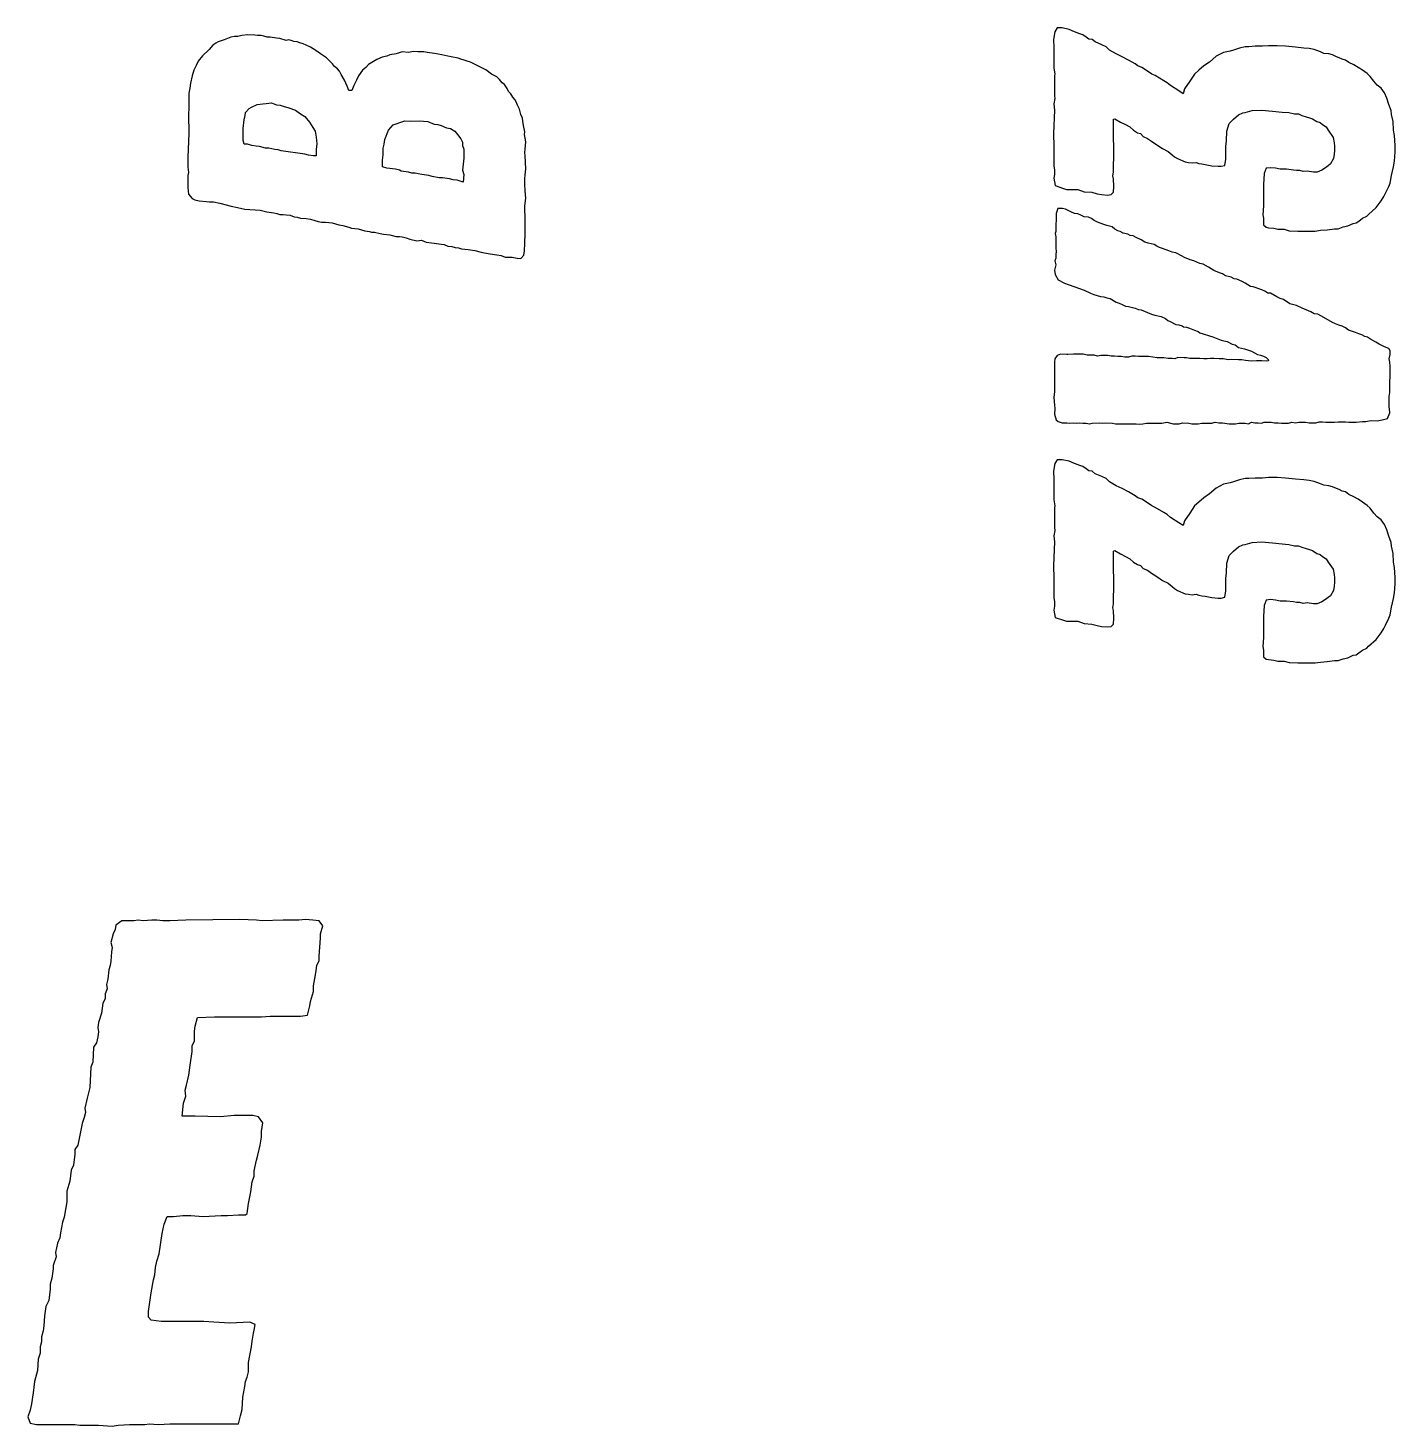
# Model space of a CAD drawing. Extents: x 21.5 to 68.8, y -31.2 to -10.6.
# Drawn here: x 26.098 to 30.113, y -17.274 to -13.167 of the extents above; entities that cross this region are included whole.
import ezdxf

# ---------------------------------------------------------------- set-up
doc = ezdxf.new("R2010")
doc.units = 0
doc.layers.add('Special_Silkscreen_Paths', color=7, linetype='CONTINUOUS')

msp = doc.modelspace()

# ---------------------------------------------------------------- linework, layer by layer
at = {"layer": 'Special_Silkscreen_Paths', "color": 7}
for points in [[(29.114047, -13.178186), (29.109814, -13.200764), (29.111225, -13.224753), (29.111225, -13.28402), (29.114047, -13.302364), (29.112636, -13.306597), (29.112636, -13.365864), (29.114047, -13.374331), (29.111225, -13.389853), (29.112636, -13.408197), (29.109814, -13.477342), (29.111225, -13.515442), (29.111225, -13.571886), (29.112636, -13.584586), (29.112636, -13.597286), (29.111225, -13.608575), (29.115458, -13.629742), (29.139447, -13.638208), (29.147914, -13.64103), (29.181781, -13.64103), (29.200125, -13.648086), (29.222703, -13.649497), (29.238225, -13.65373), (29.250925, -13.656553), (29.269269, -13.657964), (29.279147, -13.656553), (29.286203, -13.649497), (29.287614, -13.632564), (29.286203, -13.609986), (29.284792, -13.601519), (29.286203, -13.59023), (29.286203, -13.571886), (29.287614, -13.545075), (29.287614, -13.514031), (29.286203, -13.491453), (29.286203, -13.435008), (29.290436, -13.433597), (29.307369, -13.443475), (29.32148, -13.450531), (29.33418, -13.457586), (29.345469, -13.467464), (29.356758, -13.474519), (29.365225, -13.477342), (29.373691, -13.485808), (29.386391, -13.491453), (29.39768, -13.499919), (29.413203, -13.509797), (29.430136, -13.521086), (29.447069, -13.529553), (29.458358, -13.539431), (29.465414, -13.545075), (29.47388, -13.550719), (29.496458, -13.560597), (29.506336, -13.562008), (29.517625, -13.563419), (29.528914, -13.562008), (29.53738, -13.564831), (29.545847, -13.566242), (29.555725, -13.567653), (29.57548, -13.571886), (29.593825, -13.573297), (29.602291, -13.573297), (29.61358, -13.570475), (29.616402, -13.552131), (29.616402, -13.515442), (29.617813, -13.498508), (29.619225, -13.470286), (29.62628, -13.447708), (29.63898, -13.435008), (29.653091, -13.422308), (29.665791, -13.416664), (29.672847, -13.415253), (29.694013, -13.409608), (29.722236, -13.408197), (29.75328, -13.41102), (29.781502, -13.413842), (29.801258, -13.415253), (29.818191, -13.419486), (29.82948, -13.419486), (29.839358, -13.42372), (29.852058, -13.427953), (29.861936, -13.430775), (29.870402, -13.433597), (29.883102, -13.442064), (29.89298, -13.444886), (29.900035, -13.450531), (29.911324, -13.457586), (29.916969, -13.467464), (29.93108, -13.488631), (29.933902, -13.504153), (29.935313, -13.514031), (29.935313, -13.526731), (29.933902, -13.538019), (29.932491, -13.550719), (29.924024, -13.566242), (29.916969, -13.571886), (29.908502, -13.57753), (29.898624, -13.584586), (29.884513, -13.59023), (29.873224, -13.59023), (29.85488, -13.587408), (29.843591, -13.588819), (29.833713, -13.585997), (29.823836, -13.585997), (29.815369, -13.584586), (29.794202, -13.581764), (29.775858, -13.581764), (29.761747, -13.578942), (29.747636, -13.57753), (29.734936, -13.578942), (29.729291, -13.594464), (29.726469, -13.626919), (29.726469, -13.689008), (29.725058, -13.715819), (29.726469, -13.725697), (29.726469, -13.745453), (29.734936, -13.752508), (29.741991, -13.753919), (29.757513, -13.75533), (29.768802, -13.758153), (29.787147, -13.758153), (29.802669, -13.762386), (29.828069, -13.763797), (29.878869, -13.763797), (29.894391, -13.760975), (29.914147, -13.759564), (29.935313, -13.756741), (29.946602, -13.756741), (29.960713, -13.751097), (29.974824, -13.748275), (29.990347, -13.741219), (29.998813, -13.739808), (30.00728, -13.734164), (30.017158, -13.725697), (30.029858, -13.720053), (30.035502, -13.714408), (30.05808, -13.694653), (30.072191, -13.674897), (30.080658, -13.662197), (30.084891, -13.652319), (30.094769, -13.632564), (30.099002, -13.622686), (30.103235, -13.600108), (30.10888, -13.574708), (30.111702, -13.557775), (30.113113, -13.530964), (30.113113, -13.512619), (30.111702, -13.482986), (30.10888, -13.467464), (30.107469, -13.442064), (30.103235, -13.420897), (30.101824, -13.409608), (30.094769, -13.391264), (30.089124, -13.37292), (30.082069, -13.357397), (30.072191, -13.343286), (30.060902, -13.33482), (30.051024, -13.323531), (30.039735, -13.30942), (30.031269, -13.300953), (30.017158, -13.291075), (30.004458, -13.282609), (29.991758, -13.275553), (29.977647, -13.268497), (29.967769, -13.261442), (29.957891, -13.25862), (29.949424, -13.254386), (29.940958, -13.251564), (29.929669, -13.24592), (29.91838, -13.243097), (29.904269, -13.241686), (29.894391, -13.237453), (29.876047, -13.230397), (29.860524, -13.227575), (29.845002, -13.226164), (29.821013, -13.223342), (29.79138, -13.22052), (29.767391, -13.219109), (29.741991, -13.219109), (29.723647, -13.22052), (29.70248, -13.22052), (29.684136, -13.221931), (29.672847, -13.221931), (29.655913, -13.226164), (29.63898, -13.231809), (29.629102, -13.234631), (29.609347, -13.238864), (29.58818, -13.250153), (29.568425, -13.267086), (29.551491, -13.278375), (29.53738, -13.291075), (29.52468, -13.302364), (29.510569, -13.323531), (29.495047, -13.346108), (29.490814, -13.36022), (29.478114, -13.351753), (29.454125, -13.336231), (29.444247, -13.327764), (29.434369, -13.32212), (29.408969, -13.306597), (29.399091, -13.302364), (29.389214, -13.295308), (29.369458, -13.282609), (29.358169, -13.278375), (29.349703, -13.272731), (29.329947, -13.261442), (29.311603, -13.251564), (29.294669, -13.243097), (29.274914, -13.231809), (29.265036, -13.221931), (29.252336, -13.216286), (29.23258, -13.20782), (29.224114, -13.200764), (29.214236, -13.199353), (29.205769, -13.193709), (29.195892, -13.186653), (29.187425, -13.183831), (29.171903, -13.178186), (29.156381, -13.171131), (29.135214, -13.166897), (29.121103, -13.166897)], [(27.560411, -13.66643), (27.559, -13.645264), (27.559, -13.64103), (27.557589, -13.629741), (27.557589, -13.609986), (27.559, -13.598697), (27.560411, -13.580353), (27.559, -13.542253), (27.557589, -13.532375), (27.559, -13.522497), (27.560411, -13.50133), (27.556178, -13.480164), (27.557589, -13.471697), (27.553356, -13.453353), (27.551944, -13.440653), (27.550533, -13.432186), (27.5463, -13.420897), (27.542067, -13.405375), (27.536422, -13.394086), (27.532189, -13.384208), (27.527956, -13.377153), (27.522311, -13.370097), (27.516667, -13.360219), (27.509611, -13.353164), (27.505378, -13.344697), (27.498322, -13.333408), (27.491267, -13.327764), (27.4828, -13.317886), (27.475745, -13.310831), (27.460222, -13.302364), (27.443289, -13.289664), (27.398133, -13.267086), (27.388256, -13.264264), (27.379789, -13.261442), (27.369911, -13.25862), (27.361445, -13.255797), (27.341689, -13.251564), (27.331811, -13.250153), (27.313467, -13.24592), (27.2923, -13.241686), (27.271134, -13.238864), (27.261256, -13.237453), (27.242911, -13.237453), (27.230211, -13.236042), (27.2161, -13.238864), (27.197756, -13.237453), (27.179411, -13.243097), (27.161067, -13.24592), (27.1526, -13.250153), (27.138489, -13.252975), (27.122967, -13.260031), (27.113089, -13.265675), (27.098978, -13.274142), (27.090511, -13.282608), (27.080634, -13.291075), (27.069345, -13.308008), (27.0637, -13.320708), (27.055234, -13.336231), (27.049589, -13.350342), (27.041123, -13.350342), (27.035478, -13.337642), (27.028423, -13.320708), (27.018545, -13.303775), (27.0129, -13.293897), (27.007256, -13.286842), (26.998789, -13.279786), (26.993145, -13.272731), (26.9748, -13.254386), (26.957867, -13.243097), (26.943756, -13.23322), (26.928234, -13.223342), (26.915534, -13.217697), (26.907067, -13.213464), (26.897189, -13.210642), (26.888723, -13.20782), (26.878845, -13.206408), (26.874612, -13.204997), (26.864734, -13.202175), (26.856267, -13.203586), (26.837923, -13.197942), (26.828045, -13.196531), (26.809701, -13.193708), (26.801234, -13.193708), (26.791356, -13.190886), (26.78289, -13.189475), (26.773012, -13.189475), (26.764545, -13.188064), (26.743378, -13.186653), (26.726445, -13.189475), (26.715156, -13.192297), (26.705278, -13.192297), (26.69399, -13.193708), (26.674234, -13.202175), (26.657301, -13.20782), (26.650245, -13.212053), (26.641779, -13.217697), (26.63049, -13.230397), (26.610734, -13.248742), (26.598034, -13.264264), (26.59239, -13.276964), (26.585334, -13.291075), (26.581101, -13.308008), (26.575456, -13.329175), (26.574045, -13.343286), (26.571223, -13.358808), (26.571223, -13.401142), (26.569812, -13.420897), (26.571223, -13.477342), (26.568401, -13.546486), (26.568401, -13.576119), (26.569812, -13.591641), (26.568401, -13.600108), (26.568401, -13.635386), (26.569812, -13.655141), (26.581101, -13.667841), (26.588156, -13.672075), (26.600856, -13.674897), (26.622023, -13.676308), (26.631901, -13.677719), (26.64319, -13.677719), (26.661534, -13.681953), (26.695401, -13.690419), (26.713745, -13.694653), (26.734912, -13.698886), (26.780067, -13.701708), (26.799823, -13.707353), (26.820989, -13.710175), (26.829456, -13.711586), (26.837923, -13.714408), (26.847801, -13.714408), (26.856267, -13.715819), (26.868967, -13.71723), (26.880256, -13.721464), (26.888723, -13.722875), (26.898601, -13.725697), (26.915534, -13.727108), (26.928234, -13.728519), (26.940934, -13.732752), (26.950812, -13.735575), (26.960689, -13.736986), (26.971978, -13.736986), (26.991734, -13.739808), (27.011489, -13.745452), (27.022778, -13.746864), (27.041123, -13.752508), (27.048178, -13.75533), (27.067934, -13.756741), (27.087689, -13.762386), (27.1018, -13.765208), (27.107445, -13.766619), (27.115911, -13.766619), (27.132845, -13.770852), (27.142723, -13.772264), (27.161067, -13.775086), (27.179411, -13.779319), (27.189289, -13.779319), (27.197756, -13.78073), (27.209045, -13.783552), (27.220334, -13.787786), (27.240089, -13.792019), (27.2542, -13.790608), (27.268311, -13.796252), (27.290889, -13.799075), (27.312056, -13.801897), (27.320522, -13.803308), (27.331811, -13.807541), (27.3431, -13.808952), (27.352978, -13.811775), (27.362856, -13.813186), (27.371322, -13.816008), (27.391078, -13.817419), (27.410833, -13.820241), (27.429178, -13.825886), (27.439056, -13.827297), (27.455989, -13.830119), (27.475745, -13.832941), (27.488445, -13.835764), (27.499733, -13.839997), (27.5209, -13.839997), (27.535011, -13.842819), (27.5463, -13.84423), (27.554767, -13.834352), (27.556178, -13.821652), (27.557589, -13.800486), (27.557589, -13.789197), (27.559, -13.78073), (27.559, -13.722875), (27.557589, -13.700297), (27.557589, -13.689008)], [(26.946578, -13.506975), (26.945167, -13.523908), (26.945167, -13.542253), (26.9367, -13.542253), (26.922589, -13.540842), (26.911301, -13.538019), (26.842156, -13.528142), (26.833689, -13.525319), (26.823812, -13.523908), (26.805467, -13.519675), (26.795589, -13.519675), (26.778656, -13.515442), (26.768778, -13.51403), (26.756078, -13.512619), (26.743378, -13.508386), (26.733501, -13.508386), (26.730678, -13.497097), (26.730678, -13.461819), (26.733501, -13.436419), (26.736323, -13.423719), (26.737734, -13.415253), (26.747612, -13.403964), (26.754667, -13.399731), (26.771601, -13.391264), (26.788534, -13.389853), (26.798412, -13.388442), (26.813934, -13.387031), (26.828045, -13.392675), (26.839334, -13.394086), (26.847801, -13.396908), (26.864734, -13.401142), (26.884489, -13.408197), (26.898601, -13.419486), (26.911301, -13.426542), (26.925412, -13.443475), (26.935289, -13.458997), (26.942345, -13.470286), (26.945167, -13.487219)], [(27.378378, -13.597286), (27.376967, -13.619864), (27.358622, -13.614219), (27.347334, -13.612808), (27.336045, -13.609986), (27.316289, -13.607164), (27.306411, -13.607164), (27.285245, -13.60293), (27.275367, -13.600108), (27.255611, -13.597286), (27.244322, -13.595875), (27.235856, -13.593053), (27.225978, -13.593053), (27.2161, -13.59023), (27.194934, -13.587408), (27.189289, -13.584586), (27.178, -13.581764), (27.1526, -13.578942), (27.1399, -13.574708), (27.1399, -13.554953), (27.141311, -13.53943), (27.141311, -13.519675), (27.144134, -13.508386), (27.146956, -13.494275), (27.156834, -13.467464), (27.170945, -13.451942), (27.204811, -13.439242), (27.223156, -13.440653), (27.247145, -13.439242), (27.272545, -13.442064), (27.290889, -13.449119), (27.302178, -13.45053), (27.312056, -13.453353), (27.327578, -13.460408), (27.338867, -13.461819), (27.351567, -13.470286), (27.360033, -13.480164), (27.369911, -13.492864), (27.374145, -13.502742), (27.374145, -13.512619), (27.378378, -13.522497), (27.378378, -13.549308), (27.374145, -13.584586)], [(30.099002, -14.191361), (30.099002, -14.160317), (30.097591, -14.149028), (30.09618, -14.13915), (30.099002, -14.12645), (30.099002, -14.115161), (30.094769, -14.108106), (30.082069, -14.103872), (30.066546, -14.095406), (30.056669, -14.089761), (30.041146, -14.081295), (30.03268, -14.07565), (30.024213, -14.072828), (30.015747, -14.068595), (30.00728, -14.065772), (29.997402, -14.061539), (29.976235, -14.054484), (29.967769, -14.047428), (29.957891, -14.043195), (29.948013, -14.040372), (29.938135, -14.036139), (29.929669, -14.031906), (29.904269, -14.017795), (29.885924, -14.007917), (29.876047, -14.006506), (29.866169, -14.000861), (29.840769, -13.989572), (29.823836, -13.982517), (29.80408, -13.976872), (29.785736, -13.964172), (29.775858, -13.96135), (29.76598, -13.957117), (29.747636, -13.945828), (29.739169, -13.945828), (29.730702, -13.940184), (29.722236, -13.93595), (29.696836, -13.927484), (29.688369, -13.926073), (29.681313, -13.921839), (29.672847, -13.916195), (29.66438, -13.911961), (29.648858, -13.904906), (29.640391, -13.903495), (29.631925, -13.899261), (29.614991, -13.895028), (29.606525, -13.889384), (29.598058, -13.886561), (29.581125, -13.879506), (29.565602, -13.869628), (29.55008, -13.861161), (29.540202, -13.858339), (29.521858, -13.851284), (29.51198, -13.848461), (29.495047, -13.841406), (29.487991, -13.837173), (29.469647, -13.827295), (29.458358, -13.825884), (29.44848, -13.82165), (29.430136, -13.814595), (29.421669, -13.811773), (29.413203, -13.807539), (29.406147, -13.803306), (29.387803, -13.799073), (29.377925, -13.79625), (29.368047, -13.789195), (29.352525, -13.782139), (29.344058, -13.777906), (29.335591, -13.776495), (29.328536, -13.772262), (29.314425, -13.769439), (29.305958, -13.765206), (29.298903, -13.762384), (29.290436, -13.75815), (29.281969, -13.751095), (29.266447, -13.746862), (29.25798, -13.744039), (29.239636, -13.736984), (29.229758, -13.73275), (29.221292, -13.727106), (29.212825, -13.722873), (29.200125, -13.721462), (29.190247, -13.717228), (29.181781, -13.712995), (29.171903, -13.711584), (29.160614, -13.70735), (29.145092, -13.698884), (29.136625, -13.697473), (29.122514, -13.697473), (29.118281, -13.711584), (29.118281, -13.729928), (29.116869, -13.74545), (29.116869, -13.765206), (29.115458, -13.77085), (29.116869, -13.780728), (29.116869, -13.814595), (29.118281, -13.823061), (29.116869, -13.832939), (29.116869, -13.842817), (29.114047, -13.851284), (29.116869, -13.862573), (29.112636, -13.878095), (29.115458, -13.890795), (29.123925, -13.906317), (29.142269, -13.916195), (29.200125, -13.937361), (29.218469, -13.945828), (29.228347, -13.950061), (29.248103, -13.955706), (29.25798, -13.957117), (29.266447, -13.959939), (29.276325, -13.96135), (29.294669, -13.972639), (29.303136, -13.975461), (29.311603, -13.979695), (29.32148, -13.983928), (29.329947, -13.985339), (29.349703, -13.989572), (29.35958, -13.993806), (29.368047, -13.995217), (29.39768, -14.007917), (29.407558, -14.010739), (29.425903, -14.014972), (29.438603, -14.020617), (29.445658, -14.026261), (29.452714, -14.029084), (29.469647, -14.03755), (29.478114, -14.038961), (29.487991, -14.041784), (29.492225, -14.044606), (29.500691, -14.046017), (29.509158, -14.048839), (29.52468, -14.054484), (29.534558, -14.058717), (29.540202, -14.06295), (29.55008, -14.065772), (29.568425, -14.071417), (29.578302, -14.074239), (29.58818, -14.078472), (29.602291, -14.084117), (29.610758, -14.085528), (29.620636, -14.08835), (29.634747, -14.095406), (29.643213, -14.098228), (29.653091, -14.105283), (29.671436, -14.109517), (29.679902, -14.112339), (29.691191, -14.116572), (29.709536, -14.12645), (29.718002, -14.127861), (29.726469, -14.130683), (29.734936, -14.134917), (29.74058, -14.140561), (29.741991, -14.144795), (29.734936, -14.146206), (29.722236, -14.144795), (29.706713, -14.144795), (29.691191, -14.146206), (29.674258, -14.143383), (29.662969, -14.141972), (29.653091, -14.141972), (29.631925, -14.140561), (29.623458, -14.141972), (29.617813, -14.140561), (29.607936, -14.13915), (29.596647, -14.13915), (29.581125, -14.137739), (29.571247, -14.137739), (29.561369, -14.13915), (29.551491, -14.13915), (29.540202, -14.137739), (29.510569, -14.137739), (29.500691, -14.136328), (29.493636, -14.136328), (29.475291, -14.134917), (29.466825, -14.13915), (29.458358, -14.137739), (29.447069, -14.137739), (29.434369, -14.136328), (29.414614, -14.136328), (29.389214, -14.132095), (29.35958, -14.132095), (29.349703, -14.130683), (29.339825, -14.130683), (29.329947, -14.133506), (29.320069, -14.133506), (29.30878, -14.132095), (29.298903, -14.132095), (29.289025, -14.130683), (29.279147, -14.130683), (29.269269, -14.129272), (29.249514, -14.129272), (29.239636, -14.130683), (29.229758, -14.127861), (29.208592, -14.127861), (29.197303, -14.125039), (29.169081, -14.125039), (29.152147, -14.12645), (29.149325, -14.12645), (29.130981, -14.125039), (29.121103, -14.129272), (29.114047, -14.13915), (29.112636, -14.149028), (29.112636, -14.235106), (29.111225, -14.252039), (29.112636, -14.274617), (29.114047, -14.284494), (29.112636, -14.301428), (29.118281, -14.318361), (29.123925, -14.322594), (29.135214, -14.326828), (29.149325, -14.326828), (29.157792, -14.328239), (29.167669, -14.326828), (29.177547, -14.328239), (29.187425, -14.326828), (29.195892, -14.328239), (29.205769, -14.328239), (29.215647, -14.32965), (29.224114, -14.328239), (29.243869, -14.326828), (29.253747, -14.328239), (29.263625, -14.326828), (29.28338, -14.328239), (29.291847, -14.32965), (29.352525, -14.32965), (29.362403, -14.331061), (29.37228, -14.32965), (29.383569, -14.328239), (29.428725, -14.328239), (29.442836, -14.325417), (29.46118, -14.32965), (29.479525, -14.32965), (29.489402, -14.326828), (29.507747, -14.328239), (29.516214, -14.32965), (29.534558, -14.32965), (29.545847, -14.328239), (29.57548, -14.328239), (29.585358, -14.325417), (29.595236, -14.326828), (29.606525, -14.326828), (29.62628, -14.32965), (29.644625, -14.32965), (29.654502, -14.328239), (29.672847, -14.328239), (29.682725, -14.32965), (29.691191, -14.325417), (29.701069, -14.326828), (29.710947, -14.326828), (29.720825, -14.328239), (29.729291, -14.325417), (29.749047, -14.325417), (29.758924, -14.326828), (29.770213, -14.326828), (29.780091, -14.328239), (29.799847, -14.328239), (29.809724, -14.325417), (29.821013, -14.326828), (29.830891, -14.325417), (29.850647, -14.325417), (29.860524, -14.326828), (29.88028, -14.326828), (29.890158, -14.324006), (29.900035, -14.324006), (29.909913, -14.325417), (29.935313, -14.325417), (29.946602, -14.324006), (29.967769, -14.324006), (29.977647, -14.325417), (29.998813, -14.325417), (30.017158, -14.322594), (30.027035, -14.322594), (30.036913, -14.321183), (30.04538, -14.319772), (30.060902, -14.321183), (30.075013, -14.318361), (30.090535, -14.314128), (30.097591, -14.297194), (30.097591, -14.294372), (30.09618, -14.280261), (30.09618, -14.249217), (30.097591, -14.237928), (30.097591, -14.206883)], [(29.114047, -14.446772), (29.109814, -14.46935), (29.111225, -14.493338), (29.111225, -14.552605), (29.114047, -14.57095), (29.112636, -14.575183), (29.112636, -14.634449), (29.114047, -14.642916), (29.111225, -14.658438), (29.112636, -14.676783), (29.109814, -14.745927), (29.111225, -14.784027), (29.111225, -14.840472), (29.112636, -14.853172), (29.112636, -14.865872), (29.111225, -14.87716), (29.115458, -14.898327), (29.139447, -14.906794), (29.147914, -14.909616), (29.181781, -14.909616), (29.200125, -14.916671), (29.222703, -14.918083), (29.238225, -14.922316), (29.250925, -14.925138), (29.269269, -14.926549), (29.279147, -14.925138), (29.286203, -14.918083), (29.287614, -14.901149), (29.286203, -14.878572), (29.284792, -14.870105), (29.286203, -14.858816), (29.286203, -14.840472), (29.287614, -14.81366), (29.287614, -14.782616), (29.286203, -14.760038), (29.286203, -14.703594), (29.290436, -14.702183), (29.307369, -14.712061), (29.32148, -14.719116), (29.33418, -14.726172), (29.345469, -14.736049), (29.356758, -14.743105), (29.365225, -14.745927), (29.373691, -14.754394), (29.386391, -14.760038), (29.39768, -14.768505), (29.413203, -14.778383), (29.430136, -14.789672), (29.447069, -14.798138), (29.458358, -14.808016), (29.465414, -14.81366), (29.47388, -14.819305), (29.496458, -14.829183), (29.506336, -14.830594), (29.517625, -14.832005), (29.528914, -14.830594), (29.53738, -14.833416), (29.545847, -14.834827), (29.555725, -14.836238), (29.57548, -14.840472), (29.593825, -14.841883), (29.602291, -14.841883), (29.61358, -14.83906), (29.616402, -14.820716), (29.616402, -14.784027), (29.617813, -14.767094), (29.619225, -14.738872), (29.62628, -14.716294), (29.63898, -14.703594), (29.653091, -14.690894), (29.665791, -14.685249), (29.672847, -14.683838), (29.694013, -14.678194), (29.722236, -14.676783), (29.75328, -14.679605), (29.781502, -14.682427), (29.801258, -14.683838), (29.818191, -14.688072), (29.82948, -14.688072), (29.839358, -14.692305), (29.852058, -14.696538), (29.861936, -14.699361), (29.870402, -14.702183), (29.883102, -14.710649), (29.89298, -14.713472), (29.900035, -14.719116), (29.911324, -14.726172), (29.916969, -14.736049), (29.93108, -14.757216), (29.933902, -14.772738), (29.935313, -14.782616), (29.935313, -14.795316), (29.933902, -14.806605), (29.932491, -14.819305), (29.924024, -14.834827), (29.916969, -14.840472), (29.908502, -14.846116), (29.898624, -14.853172), (29.884513, -14.858816), (29.873224, -14.858816), (29.85488, -14.855994), (29.843591, -14.857405), (29.833713, -14.854583), (29.823836, -14.854583), (29.815369, -14.853172), (29.794202, -14.850349), (29.775858, -14.850349), (29.761747, -14.847527), (29.747636, -14.846116), (29.734936, -14.847527), (29.729291, -14.863049), (29.726469, -14.895505), (29.726469, -14.957594), (29.725058, -14.984405), (29.726469, -14.994283), (29.726469, -15.014038), (29.734936, -15.021094), (29.741991, -15.022505), (29.757513, -15.023916), (29.768802, -15.026738), (29.787147, -15.026738), (29.802669, -15.030971), (29.828069, -15.032383), (29.878869, -15.032383), (29.894391, -15.02956), (29.914147, -15.028149), (29.935313, -15.025327), (29.946602, -15.025327), (29.960713, -15.019683), (29.974824, -15.01686), (29.990347, -15.009805), (29.998813, -15.008394), (30.00728, -15.002749), (30.017158, -14.994283), (30.029858, -14.988638), (30.035502, -14.982994), (30.05808, -14.963238), (30.072191, -14.943483), (30.080658, -14.930783), (30.084891, -14.920905), (30.094769, -14.901149), (30.099002, -14.891272), (30.103235, -14.868694), (30.10888, -14.843294), (30.111702, -14.82636), (30.113113, -14.799549), (30.113113, -14.781205), (30.111702, -14.751572), (30.10888, -14.736049), (30.107469, -14.710649), (30.103235, -14.689483), (30.101824, -14.678194), (30.094769, -14.659849), (30.089124, -14.641505), (30.082069, -14.625983), (30.072191, -14.611872), (30.060902, -14.603405), (30.051024, -14.592116), (30.039735, -14.578005), (30.031269, -14.569538), (30.017158, -14.559661), (30.004458, -14.551194), (29.991758, -14.544138), (29.977647, -14.537083), (29.967769, -14.530027), (29.957891, -14.527205), (29.949424, -14.522972), (29.940958, -14.52015), (29.929669, -14.514505), (29.91838, -14.511683), (29.904269, -14.510272), (29.894391, -14.506038), (29.876047, -14.498983), (29.860524, -14.496161), (29.845002, -14.49475), (29.821013, -14.491927), (29.79138, -14.489105), (29.767391, -14.487694), (29.741991, -14.487694), (29.723647, -14.489105), (29.70248, -14.489105), (29.684136, -14.490516), (29.672847, -14.490516), (29.655913, -14.49475), (29.63898, -14.500394), (29.629102, -14.503216), (29.609347, -14.50745), (29.58818, -14.518738), (29.568425, -14.535672), (29.551491, -14.546961), (29.53738, -14.559661), (29.52468, -14.57095), (29.510569, -14.592116), (29.495047, -14.614694), (29.490814, -14.628805), (29.478114, -14.620338), (29.454125, -14.604816), (29.444247, -14.59635), (29.434369, -14.590705), (29.408969, -14.575183), (29.399091, -14.57095), (29.389214, -14.563894), (29.369458, -14.551194), (29.358169, -14.546961), (29.349703, -14.541316), (29.329947, -14.530027), (29.311603, -14.52015), (29.294669, -14.511683), (29.274914, -14.500394), (29.265036, -14.490516), (29.252336, -14.484872), (29.23258, -14.476405), (29.224114, -14.46935), (29.214236, -14.467939), (29.205769, -14.462294), (29.195892, -14.455239), (29.187425, -14.452416), (29.171903, -14.446772), (29.156381, -14.439716), (29.135214, -14.435483), (29.121103, -14.435483)], [(26.346145, -17.273937), (26.363078, -17.27182), (26.396945, -17.269703), (26.441395, -17.269703), (26.454095, -17.267587), (26.481612, -17.269703), (26.515479, -17.267587), (26.716562, -17.267587), (26.722912, -17.244303), (26.727146, -17.225253), (26.729262, -17.18927), (26.735612, -17.15752), (26.737729, -17.142703), (26.741962, -17.130003), (26.746196, -17.115186), (26.746196, -17.08767), (26.754662, -17.041103), (26.756779, -17.02417), (26.761012, -17.000886), (26.763129, -16.99242), (26.765246, -16.975486), (26.750429, -16.969136), (26.691162, -16.971253), (26.644595, -16.969136), (26.614962, -16.96702), (26.490079, -16.96702), (26.460445, -16.962786), (26.451978, -16.95432), (26.451978, -16.937386), (26.460445, -16.882353), (26.466795, -16.844253), (26.471029, -16.829436), (26.473145, -16.808269), (26.477379, -16.789219), (26.483729, -16.768053), (26.492195, -16.708786), (26.498545, -16.681269), (26.507012, -16.657986), (26.526062, -16.657986), (26.553579, -16.655869), (26.576862, -16.655869), (26.612845, -16.657986), (26.665762, -16.655869), (26.684812, -16.655869), (26.716562, -16.653752), (26.737729, -16.653752), (26.741962, -16.649519), (26.746196, -16.619886), (26.752546, -16.586019), (26.756779, -16.556386), (26.763129, -16.539452), (26.763129, -16.524635), (26.769479, -16.492885), (26.773712, -16.478069), (26.780062, -16.448435), (26.784296, -16.425152), (26.784296, -16.408219), (26.788529, -16.382819), (26.775829, -16.365885), (26.758896, -16.361652), (26.703862, -16.361652), (26.663645, -16.365885), (26.589562, -16.363769), (26.551462, -16.363769), (26.555695, -16.325669), (26.562045, -16.304502), (26.559929, -16.287568), (26.564162, -16.272752), (26.570512, -16.243118), (26.574745, -16.213485), (26.581095, -16.173268), (26.581095, -16.156335), (26.587445, -16.143635), (26.587445, -16.114002), (26.589562, -16.099185), (26.595912, -16.073785), (26.646712, -16.071668), (26.784296, -16.071668), (26.809696, -16.069551), (26.898596, -16.069551), (26.919763, -16.067435), (26.926113, -16.039918), (26.928229, -16.027218), (26.936696, -15.997585), (26.936696, -15.980651), (26.943046, -15.948901), (26.945163, -15.936201), (26.947279, -15.921385), (26.953629, -15.906568), (26.953629, -15.893868), (26.957863, -15.840951), (26.957863, -15.828251), (26.964213, -15.804968), (26.953629, -15.790151), (26.934579, -15.788034), (26.913413, -15.785918), (26.894363, -15.788034), (26.847796, -15.788034), (26.786412, -15.790151), (26.769479, -15.788034), (26.720796, -15.785918), (26.562045, -15.788034), (26.515479, -15.790151), (26.494312, -15.790151), (26.477379, -15.788034), (26.462562, -15.788034), (26.437162, -15.790151), (26.422345, -15.788034), (26.409645, -15.790151), (26.373662, -15.790151), (26.356728, -15.802851), (26.354612, -15.815551), (26.348262, -15.828251), (26.341912, -15.853651), (26.346145, -15.868468), (26.344028, -15.881168), (26.341912, -15.908685), (26.339795, -15.921385), (26.335562, -15.934085), (26.333445, -15.961601), (26.329212, -15.976418), (26.331328, -15.989118), (26.324978, -16.003935), (26.324978, -16.018751), (26.318628, -16.031451), (26.314395, -16.061085), (26.305928, -16.088601), (26.303812, -16.103418), (26.305928, -16.116118), (26.303812, -16.130935), (26.299578, -16.147868), (26.291112, -16.160568), (26.288995, -16.205018), (26.282645, -16.219835), (26.280528, -16.279102), (26.272062, -16.310852), (26.265712, -16.340485), (26.267828, -16.353185), (26.263595, -16.368002), (26.257245, -16.384935), (26.244545, -16.448435), (26.236078, -16.461135), (26.236078, -16.475952), (26.233961, -16.490769), (26.231845, -16.507702), (26.225495, -16.522519), (26.221261, -16.554269), (26.212795, -16.583902), (26.212795, -16.615652), (26.204328, -16.660102), (26.200095, -16.674919), (26.193745, -16.706669), (26.191628, -16.721486), (26.185278, -16.736302), (26.178928, -16.763819), (26.181045, -16.776519), (26.172578, -16.801919), (26.172578, -16.812503), (26.168345, -16.840019), (26.164111, -16.856953), (26.164111, -16.871769), (26.159878, -16.905636), (26.151411, -16.922569), (26.147178, -16.950086), (26.145061, -16.97972), (26.142945, -16.994536), (26.138711, -17.01147), (26.138711, -17.026286), (26.134478, -17.041103), (26.134478, -17.060153), (26.128128, -17.077086), (26.126011, -17.110953), (26.117545, -17.142703), (26.113311, -17.17657), (26.109078, -17.20832), (26.104845, -17.22737), (26.098495, -17.24642), (26.104845, -17.26547), (26.123895, -17.269703), (26.236078, -17.269703), (26.250895, -17.27182), (26.305928, -17.27182)]]:
    msp.add_lwpolyline(points, close=True, dxfattribs=at)

doc.saveas('drawing.dxf')
